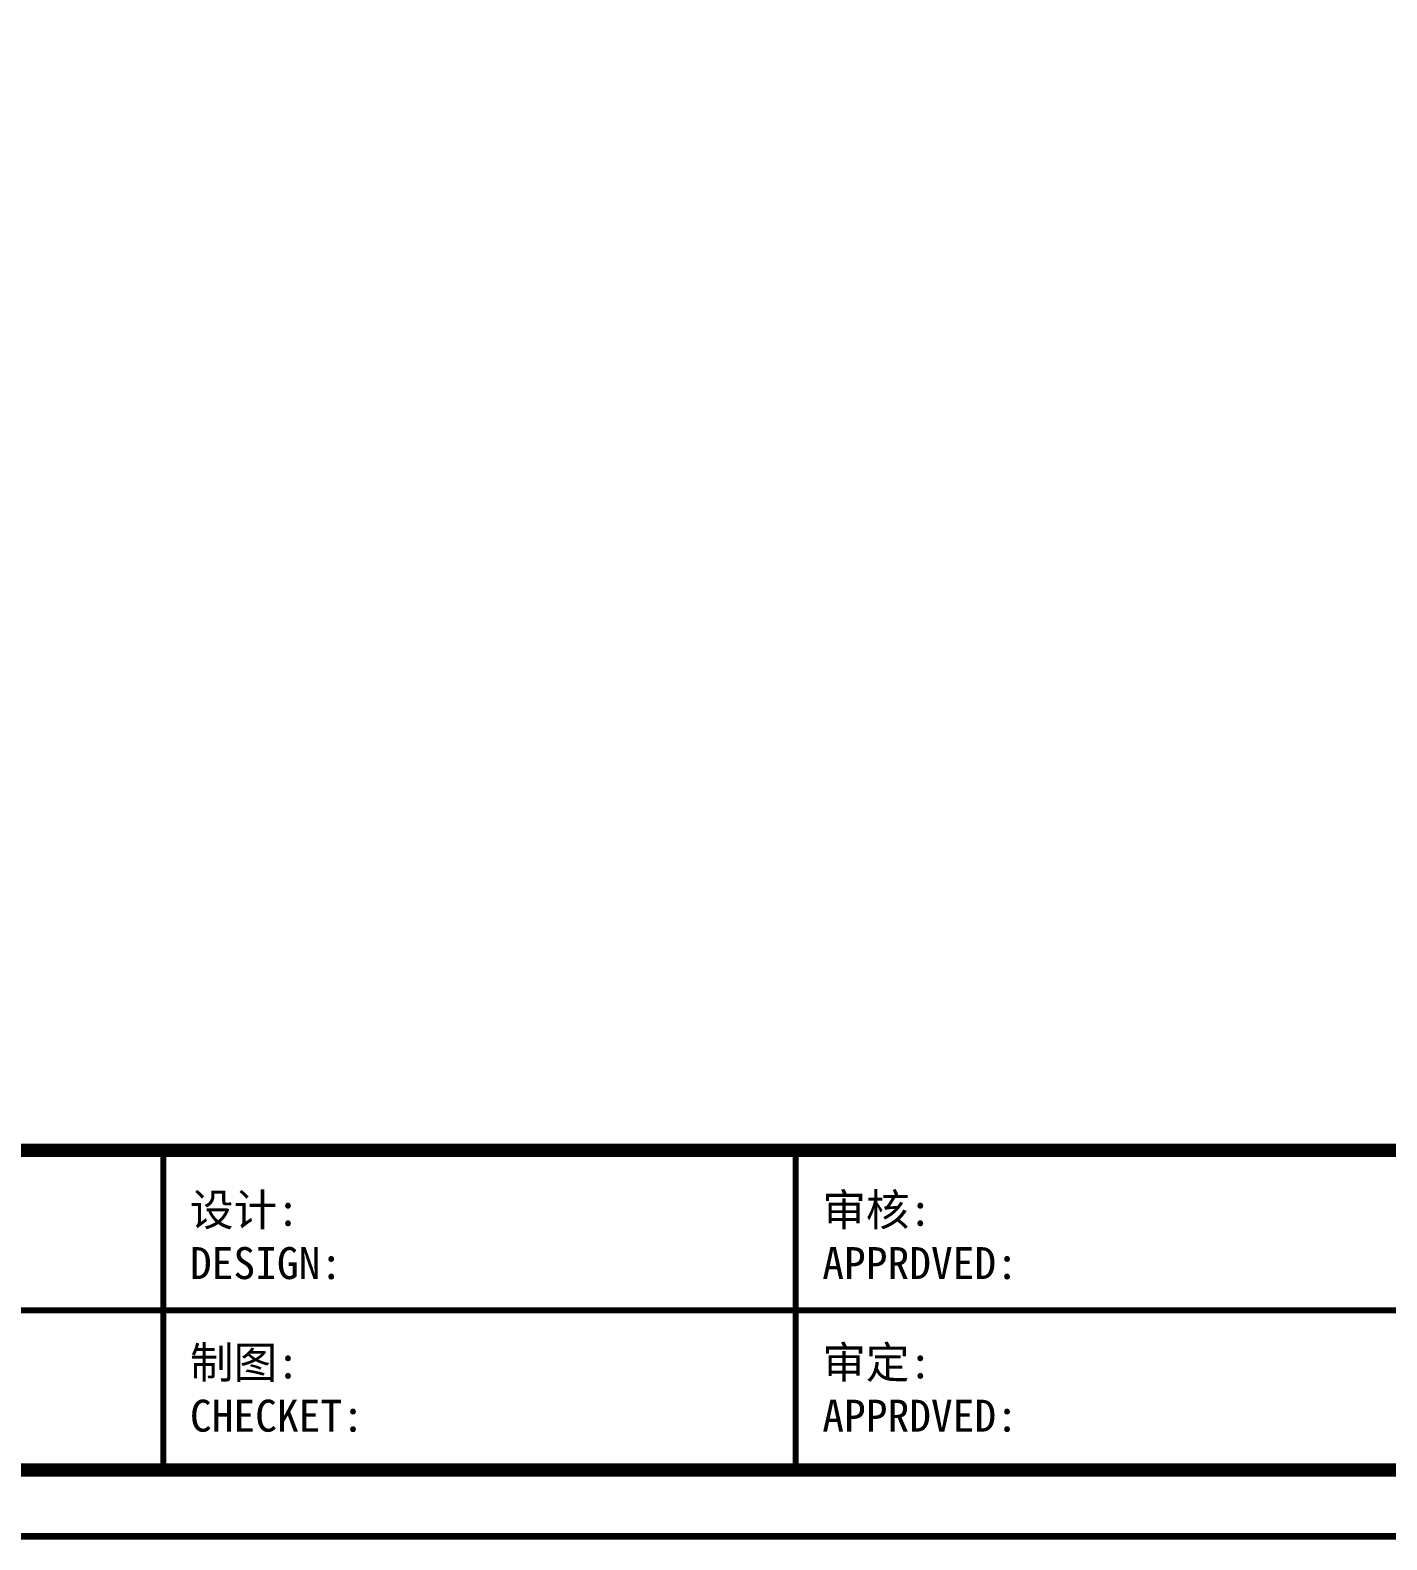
# Model space of a CAD drawing. Header units: inches. Extents: x -9450 to 207408, y -100115 to 6682.
# Drawn here: x 40000 to 43678, y -25115 to -21022 of the extents above; entities that cross this region are included whole.
import ezdxf

# ---------------------------------------------------------------- set-up
doc = ezdxf.new("R2010")
doc.units = ezdxf.units.IN
doc.header["$MEASUREMENT"] = 0
doc.layers.add('图纸外框', color=7, linetype='Continuous', lineweight=80)
doc.styles.get("Standard").update_dxf_attribs({"font": 'arial.ttf'})

# ---------------------------------------------------------------- blocks, each defined once
blk = doc.blocks.new('图框658')
at = {"color": 0}
for p, q in [((349.9, -8782.2), (349.9, -9622.2)), ((2011.9, -8782.2), (2011.9, -9622.2)), ((-1749.5, -9202.2), (6998, -9202.2))]:
    blk.add_line(p, q, dxfattribs=at)
for points in [[(-7172.9, 174.9, 17.5, 17.5, 0), (-7172.9, -9797.1, 17.5, 17.5, 0), (7172.9, -9797.1, 17.5, 17.5, 0), (7172.9, 174.9, 17.5, 17.5, 0)], [(-6998, 0, 35, 35, 0), (-6998, -9622.2, 35, 35, 0), (6998, -9622.2, 35, 35, 0), (6998, 0, 35, 35, 0)]]:
    blk.add_lwpolyline(points, format="xyseb", close=True, dxfattribs=at)
blk.add_lwpolyline([(-6998, -8782.2, 35, 35, 0), (6998, -8782.2, 35, 35, 0)], format="xyseb", dxfattribs=at)
at = {"color": 0, "char_height": 84, "width": 3278.688, "attachment_point": 1}
for s, insert in [('\\fsimsun|b0|i0|c134|p2;设计:  \\PDESIGN:', (419.9, -8896.5)), ('{\\fSimSun|b0|i0|c134|p2;审核:\\PAPPRDVED:}', (2081.9, -8896.5)), ('{\\fSimSun|b0|i0|c134|p2;审定:\\PAPPRDVED:}', (2081.9, -9297.6)), ('\\fsimsun|b0|i0|c134|p2;制图:  \\PCHECKET:', (419.9, -9297.6))]:
    blk.add_mtext(s, dxfattribs=dict(at, insert=insert))
blk = doc.blocks.new('单图框')
at = {"layer": '图纸外框', "color": 7, "xscale": 0.10314960629921, "yscale": 0.10314960629921, "zscale": 0.03937007874016}
blk.add_blockref('图框658', (0, 0), dxfattribs=at)

msp = doc.modelspace()

# ---------------------------------------------------------------- block references
at = {"xscale": 10, "yscale": 10, "zscale": 10}
msp.add_blockref('单图框', (40000, -15000), dxfattribs=at)

doc.saveas('drawing.dxf')
